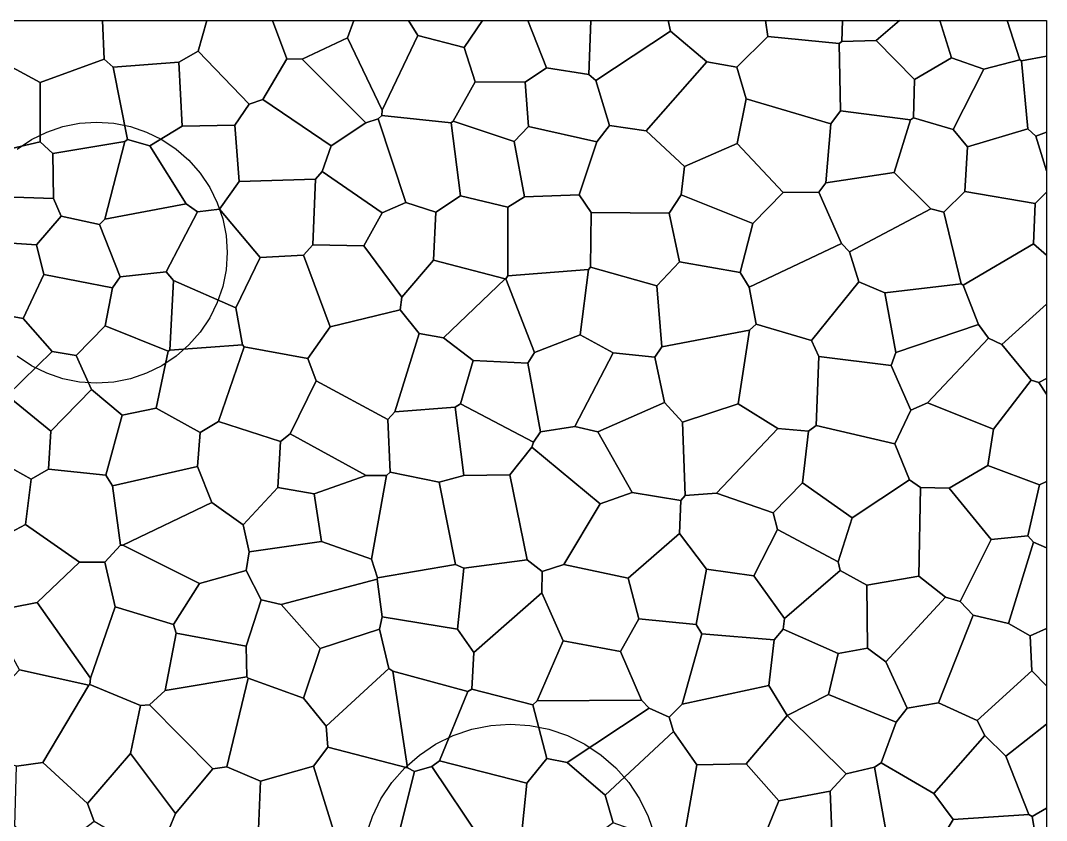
# Model space of a CAD drawing. Header units: metres. Extents: x -200 to 16600, y 0 to 16640.
# Drawn here: x 12094 to 16400, y 13283 to 16640 of the extents above; entities that cross this region are included whole.
import ezdxf

# ---------------------------------------------------------------- set-up
doc = ezdxf.new("R2010")
doc.units = ezdxf.units.M
for name, color, linetype in [('PIVOS', 30, 'CONTINUOUS'), ('USO_AGRICULTURA', 30, 'CONTINUOUS'), ('USO_CAMPESTRE', 51, 'CONTINUOUS'), ('USO_FLORESTAL', 3, 'CONTINUOUS'), ('USO_PASTAGEM', 42, 'CONTINUOUS'), ('USO_SAVANICA', 82, 'CONTINUOUS'), ('USO_SILVICULTURA', 200, 'CONTINUOUS'), ('USO_URBANO', 8, 'CONTINUOUS')]:
    doc.layers.add(name, color=color, linetype=linetype)

msp = doc.modelspace()

# ---------------------------------------------------------------- linework, layer by layer
at = {"layer": 'PIVOS'}
for points in [[(12080.3, 16100.51), (12139.88, 16140.33), (12204.16, 16172.02), (12272.02, 16195.06), (12342.3, 16209.04), (12413.81, 16213.72), (12485.32, 16209.04), (12555.61, 16195.06), (12623.47, 16172.02), (12687.74, 16140.33), (12747.32, 16100.51), (12801.2, 16053.26), (12848.45, 15999.38), (12888.27, 15939.8), (12919.96, 15875.52), (12943, 15807.66), (12956.98, 15737.38), (12961.67, 15665.87), (12956.98, 15594.36), (12943, 15524.07), (12919.96, 15456.21), (12888.27, 15391.94), (12848.45, 15332.36), (12801.2, 15278.48), (12747.32, 15231.23), (12687.74, 15191.41), (12623.47, 15159.72), (12555.61, 15136.68), (12485.32, 15122.7), (12413.81, 15118.01), (12342.3, 15122.7), (12272.02, 15136.68), (12204.16, 15159.72), (12139.88, 15191.41), (12080.3, 15231.23)], [(13544.52, 13222.47), (13570.87, 13300.11), (13607.13, 13373.64), (13652.68, 13441.81), (13706.74, 13503.44), (13768.38, 13557.5), (13836.54, 13603.05), (13910.07, 13639.31), (13987.71, 13665.66), (14068.12, 13681.66), (14149.93, 13687.02), (14231.74, 13681.66), (14312.15, 13665.66), (14389.78, 13639.31), (14463.31, 13603.05), (14531.48, 13557.5), (14593.12, 13503.44), (14647.18, 13441.81), (14692.73, 13373.64), (14728.99, 13300.11), (14755.34, 13222.47)]]:
    msp.add_lwpolyline(points, dxfattribs=at)
at = {"layer": 'USO_AGRICULTURA'}
for points in [[(12008.2, 16470.51), (12047.35, 16640), (12438.67, 16640), (12445.16, 16478.48), (12176.95, 16379.64)], [(12445.16, 16478.48), (12438.67, 16640), (12875.69, 16640), (12839.75, 16511.09), (12759.4, 16465.87), (12482.98, 16443.58)], [(12839.75, 16511.09), (12875.69, 16640), (13152, 16640), (13211.48, 16478.73), (13111.16, 16308.25), (13053.31, 16289.27)], [(13211.48, 16478.73), (13152, 16640), (13493.03, 16640), (13466.99, 16567.94), (13276.56, 16477.46)], [(13611.64, 16263.97), (13466.99, 16567.94), (13493.03, 16640), (13722.54, 16640), (13761.21, 16576.7)], [(14033.17, 16640), (13955.84, 16526.28), (13761.21, 16576.7), (13722.54, 16640)], [(13611.64, 16263.97), (13761.21, 16576.7), (13955.84, 16526.28), (14001.78, 16382.48), (13910.54, 16217.35), (13902.03, 16211.15), (13610.95, 16241.36)], [(13543.55, 16210.95), (13276.56, 16477.46), (13466.99, 16567.94), (13611.64, 16263.97), (13610.95, 16241.36), (13595.75, 16227.98)], [(12772.79, 16196.06), (12759.4, 16465.87), (12839.75, 16511.09), (13053.31, 16289.27), (12994.05, 16200.23)], [(11861.71, 16167.58), (11980.76, 16461.61), (12008.2, 16470.51), (12176.95, 16379.64), (12177.16, 16130.32), (11965.99, 16081.8)], [(12543.51, 16141.05), (12532.68, 16132.8), (12230.62, 16081.64), (12177.16, 16130.32), (12176.95, 16379.64), (12445.16, 16478.48), (12482.98, 16443.58)], [(12543.51, 16141.05), (12482.98, 16443.58), (12759.4, 16465.87), (12772.79, 16196.06), (12636.89, 16114.31)], [(13111.16, 16308.25), (13211.48, 16478.73), (13276.56, 16477.46), (13543.55, 16210.95), (13397.43, 16114.35)], [(13910.54, 16217.35), (14001.78, 16382.48), (14211.97, 16380.74), (14226.53, 16195.61), (14165.98, 16131.96)], [(13012.42, 15964.36), (12994.05, 16200.23), (13053.31, 16289.27), (13111.16, 16308.25), (13397.43, 16114.35), (13360.1, 16005.82), (13331.83, 15973.61)], [(13711.51, 15876.03), (13595.75, 16227.98), (13610.95, 16241.36), (13902.03, 16211.15), (13940.55, 15904.23), (13836.93, 15836.41)], [(12789.93, 15870.39), (12636.89, 16114.31), (12772.79, 16196.06), (12994.05, 16200.23), (13012.42, 15964.36), (12929.46, 15848.48), (12836.81, 15836.96)], [(13360.1, 16005.82), (13397.43, 16114.35), (13543.55, 16210.95), (13595.75, 16227.98), (13711.51, 15876.03), (13611.92, 15833.56)], [(13940.55, 15904.23), (13902.03, 16211.15), (13910.54, 16217.35), (14165.98, 16131.96), (14209.96, 15899.61), (14140.06, 15856.85)], [(12232.94, 15893.62), (11941.04, 15903.45), (11965.99, 16081.8), (12177.16, 16130.32), (12230.62, 16081.64)], [(12232.94, 15893.62), (12230.62, 16081.64), (12532.68, 16132.8), (12447.84, 15806.94), (12426.5, 15783.5), (12265.25, 15819.27)], [(12447.84, 15806.94), (12532.68, 16132.8), (12543.51, 16141.05), (12636.89, 16114.31), (12789.93, 15870.39)], [(13320.53, 15699.13), (13331.83, 15973.61), (13360.1, 16005.82), (13611.92, 15833.56), (13535.54, 15694.25)], [(13100.46, 15645.23), (12929.46, 15848.48), (13012.42, 15964.36), (13331.83, 15973.61), (13320.53, 15699.13), (13281.38, 15655.67)], [(11865.64, 15717.56), (11873.18, 15797.45), (11941.04, 15903.45), (12232.94, 15893.62), (12265.25, 15819.27), (12161.26, 15698.46)], [(14128.37, 15556.02), (13827.37, 15634.54), (13836.93, 15836.41), (13940.55, 15904.23), (14140.06, 15856.85), (14139.61, 15568.74), (14130.61, 15556.52)], [(16042.53, 15534.78), (15969.8, 15836.31), (16056.67, 15922.95), (16352.6, 15872.4), (16344.92, 15702.14), (16049.97, 15528.87)], [(16352.6, 15872.4), (16400, 15920.27), (16400, 15654.79), (16344.92, 15702.14)], [(12512.44, 15563.7), (12426.5, 15783.5), (12447.84, 15806.94), (12789.93, 15870.39), (12836.81, 15836.96), (12706.03, 15585.69)], [(12997.4, 15434.17), (12736.79, 15549.38), (12706.03, 15585.69), (12836.81, 15836.96), (12929.46, 15848.48), (13100.46, 15645.23)], [(13535.54, 15694.25), (13611.92, 15833.56), (13711.51, 15876.03), (13836.93, 15836.41), (13827.37, 15634.54), (13695.21, 15479.55)], [(12192.68, 15574.76), (12161.26, 15698.46), (12265.25, 15819.27), (12426.5, 15783.5), (12512.44, 15563.7), (12480.71, 15517.64)], [(11950.98, 15416.91), (11818.41, 15656.98), (11865.64, 15717.56), (12161.26, 15698.46), (12192.68, 15574.76), (12105.68, 15389.33)], [(13393.38, 15354.46), (13281.38, 15655.67), (13320.53, 15699.13), (13535.54, 15694.25), (13695.21, 15479.55), (13687.29, 15426.5)], [(16114.77, 15364.5), (16049.97, 15528.87), (16344.92, 15702.14), (16400, 15654.79), (16400, 15449.5), (16211.97, 15279.97), (16157.07, 15306.6)], [(13687.29, 15426.5), (13695.21, 15479.55), (13827.37, 15634.54), (14128.37, 15556.02), (13869.06, 15308.67), (13767.06, 15326.16)], [(12227.62, 15250.47), (12105.68, 15389.33), (12192.68, 15574.76), (12480.71, 15517.64), (12449.43, 15358.76), (12327.97, 15234.14)], [(12449.43, 15358.76), (12480.71, 15517.64), (12512.44, 15563.7), (12706.03, 15585.69), (12736.79, 15549.38), (12720.69, 15256.23), (12714.15, 15252.05)], [(12720.69, 15256.23), (12736.79, 15549.38), (12997.4, 15434.17), (13025.99, 15278.51)], [(13993.65, 15213.12), (13869.06, 15308.67), (14128.37, 15556.02), (14130.61, 15556.52), (14251.6, 15247.1), (14223.73, 15201.9)], [(11898.41, 15016.61), (11861.41, 15294.01), (11950.98, 15416.91), (12105.68, 15389.33), (12227.62, 15250.47), (12038.98, 15066.51)], [(13299.81, 15221.56), (13393.38, 15354.46), (13687.29, 15426.5), (13767.06, 15326.16), (13664.86, 14997.63), (13635.73, 14965.14), (13335.36, 15128.26)], [(16336.18, 15130.93), (16211.97, 15279.97), (16400, 15449.5), (16400, 15137.82), (16367.88, 15120.79)], [(12391.88, 15092.09), (12327.97, 15234.14), (12449.43, 15358.76), (12714.15, 15252.05), (12664.01, 15013.38), (12521.55, 14984.23)], [(13664.86, 14997.63), (13767.06, 15326.16), (13869.06, 15308.67), (13993.65, 15213.12), (13941.23, 15031.52), (13918.41, 15017.01)], [(12221.74, 14916.6), (12038.98, 15066.51), (12227.62, 15250.47), (12327.97, 15234.14), (12391.88, 15092.09)], [(12848.55, 14911.29), (12664.01, 15013.38), (12714.15, 15252.05), (12720.69, 15256.23), (13025.99, 15278.51), (13033.23, 15270.28), (12925.07, 14957.58)], [(16400, 15072.44), (16367.88, 15120.79), (16400, 15137.82)], [(12211.95, 14756.79), (12221.74, 14916.6), (12391.88, 15092.09), (12521.55, 14984.23), (12452.62, 14731.37)], [(11928.5, 14833.34), (11878.88, 14991.12), (11898.41, 15016.61), (12038.98, 15066.51), (12221.74, 14916.6), (12211.95, 14756.79), (12139.25, 14715.42)], [(11966.98, 14446.33), (11810.15, 14667.13), (11928.5, 14833.34), (12139.25, 14715.42), (12115.43, 14524.92)], [(16168.44, 14461.65), (15992.23, 14677.46), (16153.27, 14773.07), (16370.59, 14691.04), (16321.32, 14477.77)], [(12342.14, 14366.86), (12115.43, 14524.92), (12139.25, 14715.42), (12211.95, 14756.79), (12452.62, 14731.37), (12480.87, 14687.42), (12514.64, 14438.05), (12448.19, 14366.46)], [(16321.32, 14477.77), (16370.59, 14691.04), (16400, 14705.63), (16400, 14427.33), (16345.12, 14451.24)], [(15975.96, 14220), (15863.7, 14308.23), (15871.65, 14679.57), (15992.23, 14677.46), (16168.44, 14461.65), (16037.93, 14201.75)], [(11907.02, 14179.79), (11876.8, 14290.49), (11966.98, 14446.33), (12115.43, 14524.92), (12342.14, 14366.86), (12163.83, 14197.9), (11957.79, 14156.53)], [(15171.17, 14308.84), (15271.35, 14503.88), (15525.81, 14367.86), (15534.72, 14331.85), (15300.59, 14130.85)], [(16037.93, 14201.75), (16168.44, 14461.65), (16321.32, 14477.77), (16345.12, 14451.24), (16240.51, 14109.72), (16091.78, 14144.8)], [(16240.51, 14109.72), (16345.12, 14451.24), (16400, 14427.33), (16400, 14088.71), (16331.66, 14057.22)], [(15300.59, 14130.85), (15534.72, 14331.85), (15646.36, 14270.06), (15648.39, 14005.87), (15525.77, 13984.2), (15294.59, 14085.49)], [(15648.39, 14005.87), (15646.36, 14270.06), (15863.7, 14308.23), (15975.96, 14220), (15725.13, 13948.94)], [(15725.13, 13948.94), (15975.96, 14220), (16037.93, 14201.75), (16091.78, 14144.8), (15946.27, 13776.9), (15815.26, 13753.62)], [(14699.74, 13788.13), (14612.58, 13991.74), (14688.6, 14129.76), (14929.45, 14105.95), (14952.97, 14066.79), (14871.61, 13771.56), (14817.05, 13716.02), (14732.6, 13753.81)], [(15946.27, 13776.9), (16091.78, 14144.8), (16240.51, 14109.72), (16331.66, 14057.22), (16338.87, 13911.26), (16108.82, 13702.84)], [(15257.5, 14040.5), (15294.59, 14085.49), (15525.77, 13984.2), (15484.83, 13811.12), (15311.6, 13724), (15311.37, 13724.07), (15235.21, 13849.57)], [(16400, 13847.82), (16338.87, 13911.26), (16331.66, 14057.22), (16400, 14088.71)], [(14871.61, 13771.56), (14952.97, 14066.79), (15257.5, 14040.5), (15235.21, 13849.57)], [(15484.83, 13811.12), (15525.77, 13984.2), (15648.39, 14005.87), (15725.13, 13948.94), (15815.26, 13753.62), (15769.6, 13694.93)], [(16108.82, 13702.84), (16338.87, 13911.26), (16400, 13847.82), (16400, 13687.55), (16228.91, 13552.14), (16140.72, 13639.27)], [(14817.05, 13716.02), (14871.61, 13771.56), (15235.21, 13849.57), (15311.37, 13724.07), (15139.72, 13520.91), (14932.86, 13515.94), (14835.38, 13656.32)], [(15558.77, 13478.48), (15311.6, 13724), (15484.83, 13811.12), (15769.6, 13694.93), (15706.07, 13525.21), (15678.74, 13505.99)], [(14547.89, 13388.66), (14388.34, 13526.43), (14732.6, 13753.81), (14817.05, 13716.02), (14835.38, 13656.32)], [(15769.6, 13694.93), (15815.26, 13753.62), (15946.27, 13776.9), (16108.82, 13702.84), (16140.72, 13639.27), (15926.65, 13396.1), (15706.07, 13525.21)], [(15277.29, 13364.91), (15139.72, 13520.91), (15311.37, 13724.07), (15311.6, 13724), (15558.77, 13478.48), (15492.75, 13405.82)], [(14547.89, 13388.66), (14835.38, 13656.32), (14932.86, 13515.94), (14879.82, 13214.14), (14830.57, 13185.02), (14581.11, 13273.08)], [(16326.62, 13307.82), (16228.91, 13552.14), (16400, 13687.55), (16400, 13334.03), (16339.86, 13299.06)], [(15926.65, 13396.1), (16140.72, 13639.27), (16228.91, 13552.14), (16326.62, 13307.82), (16007.74, 13286.81)], [(14194.35, 13192.81), (14022.83, 13207.17), (13820.41, 13509.49), (13852.66, 13533.83), (14219.8, 13439.48)], [(14194.35, 13192.81), (14219.8, 13439.48), (14303.33, 13542.63), (14388.34, 13526.43), (14547.89, 13388.66), (14581.11, 13273.08), (14535.61, 13239.42), (14231.2, 13138.56)], [(14879.82, 13214.14), (14932.86, 13515.94), (15139.72, 13520.91), (15277.29, 13364.91), (15183.27, 13135.6), (15145.62, 13110.63)], [(15736.13, 13186.76), (15678.74, 13505.99), (15706.07, 13525.21), (15926.65, 13396.1), (16007.74, 13286.81), (15926.9, 13152.36)], [(15504.15, 13099.49), (15492.75, 13405.82), (15558.77, 13478.48), (15678.74, 13505.99), (15736.13, 13186.76), (15631.98, 13092.51), (15536.04, 13064.34)], [(15504.15, 13099.49), (15183.27, 13135.6), (15277.29, 13364.91), (15492.75, 13405.82)], [(15926.9, 13152.36), (16007.74, 13286.81), (16326.62, 13307.82), (16339.86, 13299.06), (16351.84, 13226.23), (16301.07, 13065.85), (16255.88, 13008.76), (15962.84, 12936.06)], [(16400, 13197.99), (16351.84, 13226.23), (16339.86, 13299.06), (16400, 13334.03)]]:
    msp.add_lwpolyline(points, close=True, dxfattribs=at)
at = {"layer": 'USO_CAMPESTRE'}
for points in [[(14209.96, 15899.61), (14165.98, 16131.96), (14226.53, 16195.61), (14513.04, 16131.09), (14438.55, 15908.34)], [(14513.04, 16131.09), (14566.67, 16199.84), (14720.35, 16177.63), (14880.89, 16027.38), (14867.29, 15908.34), (14816.64, 15831.18), (14489.02, 15834.24), (14438.55, 15908.34)], [(14139.61, 15568.74), (14140.06, 15856.85), (14209.96, 15899.61), (14438.55, 15908.34), (14489.02, 15834.24), (14486.34, 15605.26), (14477.84, 15595.69)], [(14486.34, 15605.26), (14489.02, 15834.24), (14816.64, 15831.18), (14859.63, 15627.98), (14764.29, 15527.24)], [(13025.99, 15278.51), (12997.4, 15434.17), (13100.46, 15645.23), (13281.38, 15655.67), (13393.38, 15354.46), (13299.81, 15221.56), (13033.23, 15270.28)], [(14130.61, 15556.52), (14139.61, 15568.74), (14477.84, 15595.69), (14443.55, 15321.13), (14251.6, 15247.1)], [(14443.55, 15321.13), (14477.84, 15595.69), (14486.34, 15605.26), (14764.29, 15527.24), (14786.21, 15270.27), (14756.1, 15226.72), (14581.39, 15244.84)], [(14786.21, 15270.27), (14764.29, 15527.24), (14859.63, 15627.98), (15114.18, 15581.98), (15151.73, 15521.57), (15181.67, 15366.16), (15153.21, 15339.89)], [(14796.78, 15037.49), (14756.1, 15226.72), (14786.21, 15270.27), (15153.21, 15339.89), (15106.6, 15031.65), (14873.08, 14953.94)], [(14276.26, 14913.98), (14223.73, 15201.9), (14251.6, 15247.1), (14443.55, 15321.13), (14581.39, 15244.84), (14421.13, 14936.33)], [(12925.07, 14957.58), (13033.23, 15270.28), (13299.81, 15221.56), (13335.36, 15128.26), (13226.7, 14905.33), (13185.06, 14872.68)], [(14517.87, 14914.37), (14421.13, 14936.33), (14581.39, 15244.84), (14756.1, 15226.72), (14796.78, 15037.49)], [(13941.23, 15031.52), (13993.65, 15213.12), (14223.73, 15201.9), (14276.26, 14913.98), (14247.4, 14870.29)], [(13545.49, 14730.29), (13226.7, 14905.33), (13335.36, 15128.26), (13635.73, 14965.14), (13645.36, 14744.95), (13630.3, 14730.13)], [(14147.41, 14733.02), (13954.53, 14730.53), (13918.41, 15017.01), (13941.23, 15031.52), (14247.4, 14870.29), (14240.38, 14849.11)], [(14865.42, 14625.07), (14661.48, 14659.62), (14517.87, 14914.37), (14796.78, 15037.49), (14873.08, 14953.94), (14884.01, 14646.94)], [(14884.01, 14646.94), (14873.08, 14953.94), (15106.6, 15031.65), (15272.06, 14927.52), (15014.61, 14656.34)], [(13645.36, 14744.95), (13635.73, 14965.14), (13664.86, 14997.63), (13918.41, 15017.01), (13954.53, 14730.53), (13850.85, 14702.65)], [(13173.99, 14679.82), (13185.06, 14872.68), (13226.7, 14905.33), (13545.49, 14730.29), (13327.2, 14654.3)], [(14247.4, 14870.29), (14276.26, 14913.98), (14421.13, 14936.33), (14517.87, 14914.37), (14661.48, 14659.62), (14526.89, 14611.23), (14240.38, 14849.11)], [(15252.32, 14573.45), (15014.61, 14656.34), (15272.06, 14927.52), (15400.67, 14917.26), (15376.75, 14699.21)], [(14221.23, 14376.25), (14147.41, 14733.02), (14240.38, 14849.11), (14526.89, 14611.23), (14374.71, 14357.51), (14284.15, 14327.51)], [(13356.97, 14453.13), (13327.2, 14654.3), (13545.49, 14730.29), (13630.3, 14730.13), (13567.41, 14379.12)], [(13567.41, 14379.12), (13630.3, 14730.13), (13645.36, 14744.95), (13850.85, 14702.65), (13920.01, 14356.46), (13592.09, 14301.01)], [(13955.43, 14342.14), (13920.01, 14356.46), (13850.85, 14702.65), (13954.53, 14730.53), (14147.41, 14733.02), (14221.23, 14376.25)], [(15252.32, 14573.45), (15376.75, 14699.21), (15584.75, 14553.56), (15525.81, 14367.86), (15271.35, 14503.88)], [(13054.56, 14410.4), (13028.97, 14523.47), (13173.99, 14679.82), (13327.2, 14654.3), (13356.97, 14453.13)], [(14374.71, 14357.51), (14526.89, 14611.23), (14661.48, 14659.62), (14865.42, 14625.07), (14860.29, 14486.91), (14644.85, 14299.37)], [(14865.42, 14625.07), (14884.01, 14646.94), (15014.61, 14656.34), (15252.32, 14573.45), (15271.35, 14503.88), (15171.17, 14308.84), (14973.73, 14337.84), (14860.29, 14486.91)], [(14688.6, 14129.76), (14644.85, 14299.37), (14860.29, 14486.91), (14973.73, 14337.84), (14929.45, 14105.95)], [(13590.53, 14295.75), (13592.09, 14301.01), (13920.01, 14356.46), (13955.43, 14342.14), (13928.88, 14085.22), (13612.78, 14137.9)], [(13928.88, 14085.22), (13955.43, 14342.14), (14221.23, 14376.25), (14284.15, 14327.51), (14281.93, 14237.57), (13996.72, 13987.8)], [(14281.93, 14237.57), (14284.15, 14327.51), (14374.71, 14357.51), (14644.85, 14299.37), (14688.6, 14129.76), (14612.58, 13991.74), (14371.04, 14037.2)], [(15257.5, 14040.5), (14952.97, 14066.79), (14929.45, 14105.95), (14973.73, 14337.84), (15171.17, 14308.84), (15300.59, 14130.85), (15294.59, 14085.49)], [(13988.85, 13834.26), (13996.72, 13987.8), (14281.93, 14237.57), (14371.04, 14037.2), (14262.45, 13785.31), (14244.92, 13767.68)], [(13640.3, 13920.11), (13600.57, 14085.45), (13612.78, 14137.9), (13928.88, 14085.22), (13996.72, 13987.8), (13988.85, 13834.26), (13971.81, 13823.79), (13657.26, 13909.43)], [(14699.74, 13788.13), (14262.45, 13785.31), (14371.04, 14037.2), (14612.58, 13991.74)], [(13747.37, 13488.16), (13718.43, 13503.9), (13657.26, 13909.43), (13971.81, 13823.79), (13852.66, 13533.83), (13820.41, 13509.49)], [(13852.66, 13533.83), (13971.81, 13823.79), (13988.85, 13834.26), (14244.92, 13767.68), (14303.33, 13542.63), (14219.8, 13439.48)], [(14244.92, 13767.68), (14262.45, 13785.31), (14699.74, 13788.13), (14732.6, 13753.81), (14388.34, 13526.43), (14303.33, 13542.63)]]:
    msp.add_lwpolyline(points, close=True, dxfattribs=at)
at = {"layer": 'USO_FLORESTAL'}
for points in [[(13955.84, 16526.28), (14033.17, 16640), (14223.4, 16640), (14301.51, 16441.62), (14211.97, 16380.74), (14001.78, 16382.48)], [(14301.51, 16441.62), (14223.4, 16640), (14487.95, 16640), (14479.46, 16412.82)], [(14513.04, 16131.09), (14226.53, 16195.61), (14211.97, 16380.74), (14301.51, 16441.62), (14479.46, 16412.82), (14508.85, 16388.3), (14566.67, 16199.84)], [(15376.75, 14699.21), (15400.67, 14917.26), (15433.37, 14940.51), (15763.02, 14863.89), (15824.49, 14712.65), (15584.75, 14553.56)]]:
    msp.add_lwpolyline(points, close=True, dxfattribs=at)
at = {"layer": 'USO_PASTAGEM'}
for points in [[(16400, 16489.97), (16295.8, 16470.47), (16287.99, 16474.71), (16234.67, 16640), (16400, 16640)], [(15842.18, 16231.22), (15846.8, 16393.05), (16000.85, 16483.98), (16136.97, 16435.33), (16008.21, 16183.24)], [(16068.9, 16109.98), (16008.21, 16183.24), (16136.97, 16435.33), (16287.99, 16474.71), (16295.8, 16470.47), (16322.08, 16185.82)], [(16322.08, 16185.82), (16295.8, 16470.47), (16400, 16489.97), (16400, 16171.15), (16355.95, 16155.25)], [(16400, 16008.89), (16355.95, 16155.25), (16400, 16171.15)]]:
    msp.add_lwpolyline(points, close=True, dxfattribs=at)
at = {"layer": 'USO_SAVANICA'}
for points in [[(14479.46, 16412.82), (14487.95, 16640), (14811.65, 16640), (14822.75, 16595.07), (14508.85, 16388.3)], [(14975.1, 16466), (14822.75, 16595.07), (14811.65, 16640), (15221.31, 16640), (15230.91, 16573.04), (15100.88, 16443.55)], [(15544.24, 16640), (15541.04, 16551.85), (15529.99, 16543.52), (15230.91, 16573.04), (15221.31, 16640)], [(15783.3, 16640), (15685.19, 16555.83), (15541.04, 16551.85), (15544.24, 16640)], [(15953.07, 16640), (16000.85, 16483.98), (15846.8, 16393.05), (15685.19, 16555.83), (15783.3, 16640)], [(16000.85, 16483.98), (15953.07, 16640), (16234.67, 16640), (16287.99, 16474.71), (16136.97, 16435.33)], [(14566.67, 16199.84), (14508.85, 16388.3), (14822.75, 16595.07), (14975.1, 16466), (14720.35, 16177.63)], [(15139.36, 16311.01), (15100.88, 16443.55), (15230.91, 16573.04), (15529.99, 16543.52), (15535.72, 16261.08), (15494.45, 16205.94)], [(15535.72, 16261.08), (15529.99, 16543.52), (15541.04, 16551.85), (15685.19, 16555.83), (15846.8, 16393.05), (15842.18, 16231.22), (15829.59, 16223.33)], [(14880.89, 16027.38), (14720.35, 16177.63), (14975.1, 16466), (15100.88, 16443.55), (15139.36, 16311.01), (15101.99, 16123.51)], [(15101.99, 16123.51), (15139.36, 16311.01), (15494.45, 16205.94), (15473.35, 15959.28), (15444.73, 15918.97), (15294.77, 15917.79)], [(15760.33, 16001.89), (15473.35, 15959.28), (15494.45, 16205.94), (15535.72, 16261.08), (15829.59, 16223.33)], [(15760.33, 16001.89), (15829.59, 16223.33), (15842.18, 16231.22), (16008.21, 16183.24), (16068.9, 16109.98), (16056.67, 15922.95), (15969.8, 15836.31), (15914.01, 15849.39)], [(16400, 15920.27), (16352.6, 15872.4), (16056.67, 15922.95), (16068.9, 16109.98), (16322.08, 16185.82), (16355.95, 16155.25), (16400, 16008.89)], [(14867.29, 15908.34), (14880.89, 16027.38), (15101.99, 16123.51), (15294.77, 15917.79), (15167.49, 15787.63)], [(15540.24, 15703.59), (15444.73, 15918.97), (15473.35, 15959.28), (15760.33, 16001.89), (15914.01, 15849.39), (15573.32, 15669.19)], [(14859.63, 15627.98), (14816.64, 15831.18), (14867.29, 15908.34), (15167.49, 15787.63), (15114.18, 15581.98)], [(15114.18, 15581.98), (15167.49, 15787.63), (15294.77, 15917.79), (15444.73, 15918.97), (15540.24, 15703.59), (15151.73, 15521.57)], [(15181.67, 15366.16), (15151.73, 15521.57), (15540.24, 15703.59), (15573.32, 15669.19), (15613.11, 15543.02), (15413.35, 15297.23)], [(15413.35, 15297.23), (15613.11, 15543.02), (15721.25, 15497.4), (15768.34, 15246.11), (15747.62, 15192.12), (15445.14, 15229.73)], [(15106.6, 15031.65), (15153.21, 15339.89), (15181.67, 15366.16), (15413.35, 15297.23), (15445.14, 15229.73), (15433.37, 14940.51), (15400.67, 14917.26), (15272.06, 14927.52)], [(15900.84, 15035.97), (16157.07, 15306.6), (16211.97, 15279.97), (16336.18, 15130.93), (16178.35, 14924.98)], [(15433.37, 14940.51), (15445.14, 15229.73), (15747.62, 15192.12), (15830.82, 15004.74), (15763.02, 14863.89)], [(16178.35, 14924.98), (16336.18, 15130.93), (16367.88, 15120.79), (16400, 15072.44), (16400, 14705.63), (16370.59, 14691.04), (16153.27, 14773.07)], [(15824.49, 14712.65), (15763.02, 14863.89), (15830.82, 15004.74), (15900.84, 15035.97), (16178.35, 14924.98), (16153.27, 14773.07), (15992.23, 14677.46), (15871.65, 14679.57)], [(12452.62, 14731.37), (12521.55, 14984.23), (12664.01, 15013.38), (12848.55, 14911.29), (12837.14, 14768.81), (12480.87, 14687.42)], [(12897.67, 14617.45), (12837.14, 14768.81), (12848.55, 14911.29), (12925.07, 14957.58), (13185.06, 14872.68), (13173.99, 14679.82), (13028.97, 14523.47)], [(12514.64, 14438.05), (12480.87, 14687.42), (12837.14, 14768.81), (12897.67, 14617.45), (12523.45, 14438.04)], [(15534.72, 14331.85), (15525.81, 14367.86), (15584.75, 14553.56), (15824.49, 14712.65), (15871.65, 14679.57), (15863.7, 14308.23), (15646.36, 14270.06)], [(12845.54, 14277.72), (12523.45, 14438.04), (12897.67, 14617.45), (13028.97, 14523.47), (13054.56, 14410.4), (13040.93, 14331.36)], [(12491.27, 14179), (12448.19, 14366.46), (12514.64, 14438.05), (12523.45, 14438.04), (12845.54, 14277.72), (12736.18, 14105.81)], [(13040.93, 14331.36), (13054.56, 14410.4), (13356.97, 14453.13), (13567.41, 14379.12), (13592.09, 14301.01), (13590.53, 14295.75), (13188.19, 14189.14), (13104.5, 14208.96)], [(13351.65, 14005.01), (13188.19, 14189.14), (13590.53, 14295.75), (13612.78, 14137.9), (13600.57, 14085.45)]]:
    msp.add_lwpolyline(points, close=True, dxfattribs=at)
at = {"layer": 'USO_SILVICULTURA'}
for points in [[(15613.11, 15543.02), (15573.32, 15669.19), (15914.01, 15849.39), (15969.8, 15836.31), (16042.53, 15534.78), (15721.25, 15497.4)], [(15768.34, 15246.11), (15721.25, 15497.4), (16042.53, 15534.78), (16049.97, 15528.87), (16114.77, 15364.5)], [(15747.62, 15192.12), (15768.34, 15246.11), (16114.77, 15364.5), (16157.07, 15306.6), (15900.84, 15035.97), (15830.82, 15004.74)]]:
    msp.add_lwpolyline(points, close=True, dxfattribs=at)
at = {"layer": 'USO_URBANO'}
for points in [[(12387.5, 13879.93), (12163.83, 14197.9), (12342.14, 14366.86), (12448.19, 14366.46), (12491.27, 14179)], [(13041.43, 14014.85), (12748.2, 14069.51), (12736.18, 14105.81), (12845.54, 14277.72), (13040.93, 14331.36), (13104.5, 14208.96)], [(13044.43, 13885.83), (13041.43, 14014.85), (13104.5, 14208.96), (13188.19, 14189.14), (13351.65, 14005.01), (13282.39, 13796.64), (13049.11, 13879.82)], [(12090.76, 13914.41), (11957.79, 14156.53), (12163.83, 14197.9), (12387.5, 13879.93), (12385.97, 13854.13), (12380.6, 13851.35)], [(12385.97, 13854.13), (12387.5, 13879.93), (12491.27, 14179), (12736.18, 14105.81), (12748.2, 14069.51), (12701.39, 13827.99), (12635.2, 13768.69), (12598.02, 13765.04)], [(13282.39, 13796.64), (13351.65, 14005.01), (13600.57, 14085.45), (13640.3, 13920.11), (13376.49, 13678.05)], [(12701.39, 13827.99), (12748.2, 14069.51), (13041.43, 14014.85), (13044.43, 13885.83)], [(11935.61, 13551.38), (11879.86, 13694.7), (12090.76, 13914.41), (12380.6, 13851.35), (12188.54, 13526.01), (12077.65, 13510.42)], [(13384.21, 13590.75), (13376.49, 13678.05), (13640.3, 13920.11), (13657.26, 13909.43), (13718.43, 13503.9)], [(12901.69, 13499.97), (12635.2, 13768.69), (12701.39, 13827.99), (13044.43, 13885.83), (13049.11, 13879.82), (12960.73, 13507.93)], [(12960.73, 13507.93), (13049.11, 13879.82), (13282.39, 13796.64), (13376.49, 13678.05), (13384.21, 13590.75), (13324, 13511.16), (13101.63, 13448.45)], [(12188.54, 13526.01), (12380.6, 13851.35), (12385.97, 13854.13), (12598.02, 13765.04), (12555.97, 13563.67), (12375.25, 13353.44)], [(12555.97, 13563.67), (12598.02, 13765.04), (12635.2, 13768.69), (12901.69, 13499.97), (12745.22, 13312.4)], [(12582.46, 13174.31), (12403.08, 13278.82), (12375.25, 13353.44), (12555.97, 13563.67), (12745.22, 13312.4), (12718.42, 13248.15), (12659.63, 13165.04)], [(13433.4, 13159.48), (13324, 13511.16), (13384.21, 13590.75), (13718.43, 13503.9), (13747.37, 13488.16), (13675.67, 13198.46), (13581.75, 13145.05)], [(12070.82, 13260.72), (12077.65, 13510.42), (12188.54, 13526.01), (12375.25, 13353.44), (12403.08, 13278.82), (12195.51, 13118.56)], [(12718.42, 13248.15), (12745.22, 13312.4), (12901.69, 13499.97), (12960.73, 13507.93), (13101.63, 13448.45), (13091.98, 13212.45)], [(13109.22, 13157.43), (13091.98, 13212.45), (13101.63, 13448.45), (13324, 13511.16), (13433.4, 13159.48), (13346.28, 13089.34)], [(13675.67, 13198.46), (13747.37, 13488.16), (13820.41, 13509.49), (14022.83, 13207.17), (13845.52, 13118.48)]]:
    msp.add_lwpolyline(points, close=True, dxfattribs=at)

doc.saveas('drawing.dxf')
